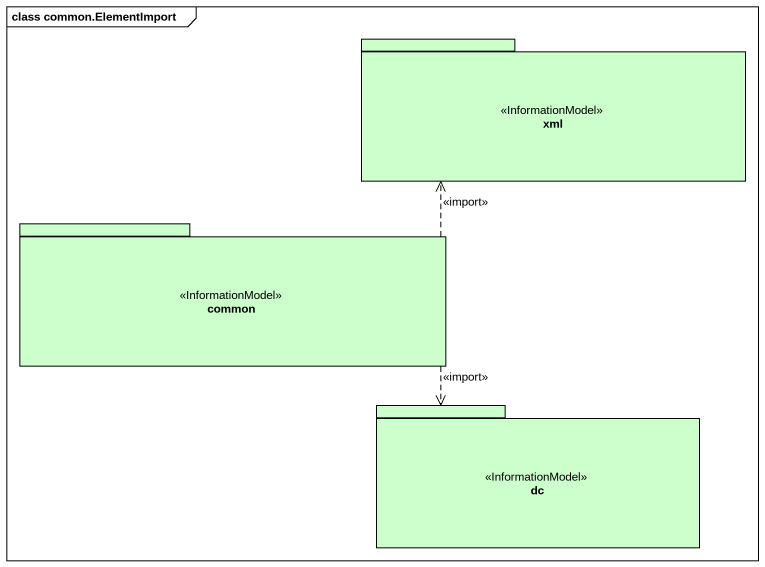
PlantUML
@startuml
mainframe class common.ElementImport
package xml <<InformationModel>> #CCFFCC {
}
package common <<InformationModel>> #CCFFCC {
}
package dc <<InformationModel>> #CCFFCC {
}
common .right.> xml : <<import>>
common .right.> dc : <<import>>
@enduml
